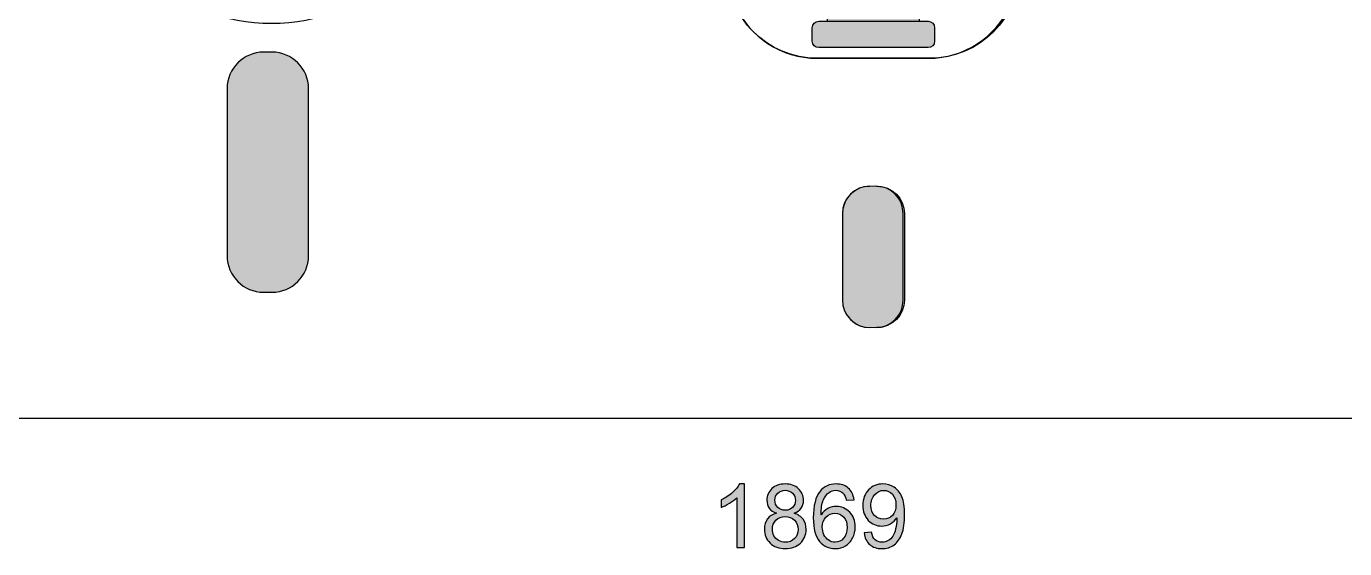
# Model space of a CAD drawing. Extents: x 34 to 386, y 42 to 323.
# Drawn here: x 253.6 to 311.4, y 250.8 to 273.7 of the extents above; entities that cross this region are included whole.
import ezdxf

# ---------------------------------------------------------------- set-up
doc = ezdxf.new("R2010")
doc.units = 0
doc.header["$MEASUREMENT"] = 0
doc.layers.add('4-VIEW', color=7, linetype='CONTINUOUS')
doc.layers.add('SOLIDS', color=7, linetype='CONTINUOUS')

# ---------------------------------------------------------------- blocks, each defined once
blk = doc.blocks.new('BLOCK_3')
at = {"layer": '4-VIEW'}
h = blk.add_hatch(color=7, dxfattribs=at)
h.dxf.hatch_style = 2
edge = h.paths.add_edge_path()
edge.add_spline(control_points=[(285.086, 250.888), (285.086, 250.888), (284.745, 250.888), (284.745, 250.888), (284.745, 250.888), (284.745, 253.062), (284.745, 253.062), (284.663, 252.983), (284.556, 252.905), (284.423, 252.827), (284.289, 252.748), (284.169, 252.689), (284.063, 252.65), (284.063, 252.65), (284.063, 252.98), (284.063, 252.98), (284.254, 253.07), (284.421, 253.178), (284.564, 253.306), (284.706, 253.434), (284.807, 253.557), (284.867, 253.677), (284.867, 253.677), (285.086, 253.677), (285.086, 253.677), (285.086, 253.677), (285.086, 250.888), (285.086, 250.888)], knot_values=[0, 0, 0, 0, 1, 1, 1, 2, 2, 2, 3, 3, 3, 4, 4, 4, 5, 5, 5, 6, 6, 6, 7, 7, 7, 8, 8, 8, 9, 9, 9, 9], degree=3, periodic=1)
h = blk.add_hatch(color=7, dxfattribs=at)
h.dxf.hatch_style = 2
edge = h.paths.add_edge_path()
edge.add_spline(control_points=[(286.485, 252.395), (286.343, 252.446), (286.239, 252.52), (286.17, 252.616), (286.102, 252.712), (286.068, 252.827), (286.068, 252.961), (286.068, 253.163), (286.141, 253.333), (286.286, 253.471), (286.431, 253.608), (286.624, 253.677), (286.866, 253.677), (287.108, 253.677), (287.303, 253.607), (287.451, 253.466), (287.599, 253.325), (287.673, 253.154), (287.673, 252.952), (287.673, 252.823), (287.639, 252.711), (287.571, 252.615), (287.504, 252.52), (287.401, 252.446), (287.264, 252.395), (287.434, 252.339), (287.564, 252.249), (287.653, 252.126), (287.742, 252.002), (287.787, 251.854), (287.787, 251.682), (287.787, 251.445), (287.703, 251.245), (287.535, 251.083), (287.366, 250.922), (287.146, 250.841), (286.871, 250.841), (286.597, 250.841), (286.376, 250.922), (286.208, 251.084), (286.04, 251.247), (285.956, 251.449), (285.956, 251.692), (285.956, 251.872), (286.002, 252.024), (286.093, 252.145), (286.185, 252.267), (286.316, 252.35), (286.485, 252.395)], knot_values=[0, 0, 0, 0, 1, 1, 1, 2, 2, 2, 3, 3, 3, 4, 4, 4, 5, 5, 5, 6, 6, 6, 7, 7, 7, 8, 8, 8, 9, 9, 9, 10, 10, 10, 11, 11, 11, 12, 12, 12, 13, 13, 13, 14, 14, 14, 15, 15, 15, 16, 16, 16, 16], degree=3, periodic=1)
edge = h.paths.add_edge_path()
edge.add_spline(control_points=[(286.307, 251.69), (286.307, 251.592), (286.33, 251.498), (286.376, 251.407), (286.422, 251.316), (286.491, 251.246), (286.582, 251.196), (286.673, 251.146), (286.77, 251.121), (286.875, 251.121), (287.038, 251.121), (287.173, 251.174), (287.279, 251.279), (287.385, 251.383), (287.438, 251.517), (287.438, 251.678), (287.438, 251.843), (287.383, 251.978), (287.274, 252.086), (287.165, 252.193), (287.028, 252.247), (286.864, 252.247), (286.703, 252.247), (286.57, 252.194), (286.465, 252.088), (286.359, 251.982), (286.307, 251.849), (286.307, 251.69)], knot_values=[0, 0, 0, 0, 1, 1, 1, 2, 2, 2, 3, 3, 3, 4, 4, 4, 5, 5, 5, 6, 6, 6, 7, 7, 7, 8, 8, 8, 9, 9, 9, 9], degree=3, periodic=1)
edge = h.paths.add_edge_path()
edge.add_spline(control_points=[(286.417, 252.973), (286.417, 252.841), (286.459, 252.734), (286.544, 252.65), (286.628, 252.567), (286.738, 252.525), (286.873, 252.525), (287.005, 252.525), (287.112, 252.567), (287.196, 252.649), (287.28, 252.732), (287.322, 252.834), (287.322, 252.954), (287.322, 253.079), (287.279, 253.184), (287.192, 253.269), (287.106, 253.354), (286.999, 253.397), (286.87, 253.397), (286.739, 253.397), (286.631, 253.355), (286.545, 253.272), (286.46, 253.189), (286.417, 253.089), (286.417, 252.973)], knot_values=[0, 0, 0, 0, 1, 1, 1, 2, 2, 2, 3, 3, 3, 4, 4, 4, 5, 5, 5, 6, 6, 6, 7, 7, 7, 8, 8, 8, 8], degree=3, periodic=1)
h = blk.add_hatch(color=7, dxfattribs=at)
h.dxf.hatch_style = 2
edge = h.paths.add_edge_path()
edge.add_spline(control_points=[(289.888, 252.986), (289.888, 252.986), (289.549, 252.959), (289.549, 252.959), (289.519, 253.093), (289.476, 253.19), (289.42, 253.251), (289.328, 253.348), (289.214, 253.397), (289.079, 253.397), (288.97, 253.397), (288.875, 253.367), (288.793, 253.306), (288.686, 253.228), (288.601, 253.113), (288.539, 252.963), (288.477, 252.813), (288.445, 252.599), (288.442, 252.321), (288.524, 252.446), (288.625, 252.539), (288.743, 252.599), (288.862, 252.66), (288.987, 252.69), (289.117, 252.69), (289.344, 252.69), (289.538, 252.606), (289.698, 252.439), (289.858, 252.272), (289.938, 252.055), (289.938, 251.79), (289.938, 251.616), (289.9, 251.454), (289.825, 251.304), (289.749, 251.155), (289.646, 251.04), (289.515, 250.96), (289.384, 250.881), (289.234, 250.841), (289.068, 250.841), (288.783, 250.841), (288.552, 250.945), (288.372, 251.155), (288.193, 251.363), (288.103, 251.708), (288.103, 252.188), (288.103, 252.725), (288.202, 253.115), (288.401, 253.359), (288.574, 253.571), (288.807, 253.677), (289.1, 253.677), (289.318, 253.677), (289.498, 253.616), (289.637, 253.494), (289.777, 253.371), (289.86, 253.202), (289.888, 252.986)], knot_values=[0, 0, 0, 0, 1, 1, 1, 2, 2, 2, 3, 3, 3, 4, 4, 4, 5, 5, 5, 6, 6, 6, 7, 7, 7, 8, 8, 8, 9, 9, 9, 10, 10, 10, 11, 11, 11, 12, 12, 12, 13, 13, 13, 14, 14, 14, 15, 15, 15, 16, 16, 16, 17, 17, 17, 18, 18, 18, 19, 19, 19, 19], degree=3, periodic=1)
edge = h.paths.add_edge_path()
edge.add_spline(control_points=[(288.495, 251.788), (288.495, 251.671), (288.52, 251.558), (288.57, 251.451), (288.62, 251.344), (288.69, 251.262), (288.78, 251.206), (288.869, 251.149), (288.963, 251.121), (289.062, 251.121), (289.206, 251.121), (289.33, 251.179), (289.433, 251.296), (289.537, 251.412), (289.589, 251.57), (289.589, 251.769), (289.589, 251.961), (289.538, 252.113), (289.435, 252.223), (289.333, 252.334), (289.204, 252.389), (289.049, 252.389), (288.895, 252.389), (288.764, 252.334), (288.657, 252.223), (288.549, 252.113), (288.495, 251.968), (288.495, 251.788)], knot_values=[0, 0, 0, 0, 1, 1, 1, 2, 2, 2, 3, 3, 3, 4, 4, 4, 5, 5, 5, 6, 6, 6, 7, 7, 7, 8, 8, 8, 9, 9, 9, 9], degree=3, periodic=1)
h = blk.add_hatch(color=7, dxfattribs=at)
h.dxf.hatch_style = 2
edge = h.paths.add_edge_path()
edge.add_spline(control_points=[(290.328, 251.531), (290.328, 251.531), (290.656, 251.561), (290.656, 251.561), (290.683, 251.407), (290.736, 251.295), (290.815, 251.226), (290.893, 251.156), (290.993, 251.121), (291.116, 251.121), (291.221, 251.121), (291.313, 251.145), (291.392, 251.193), (291.471, 251.241), (291.535, 251.305), (291.586, 251.386), (291.637, 251.466), (291.679, 251.574), (291.713, 251.711), (291.747, 251.847), (291.764, 251.986), (291.764, 252.127), (291.764, 252.143), (291.763, 252.165), (291.762, 252.196), (291.694, 252.087), (291.601, 251.999), (291.483, 251.931), (291.364, 251.864), (291.237, 251.83), (291.099, 251.83), (290.869, 251.83), (290.674, 251.913), (290.515, 252.08), (290.356, 252.247), (290.277, 252.467), (290.277, 252.739), (290.277, 253.021), (290.36, 253.248), (290.526, 253.42), (290.692, 253.591), (290.9, 253.677), (291.15, 253.677), (291.331, 253.677), (291.496, 253.629), (291.646, 253.531), (291.795, 253.434), (291.909, 253.296), (291.987, 253.115), (292.065, 252.936), (292.103, 252.675), (292.103, 252.334), (292.103, 251.979), (292.065, 251.696), (291.988, 251.486), (291.911, 251.276), (291.796, 251.116), (291.644, 251.006), (291.492, 250.896), (291.313, 250.841), (291.109, 250.841), (290.891, 250.841), (290.714, 250.901), (290.576, 251.022), (290.438, 251.142), (290.356, 251.312), (290.328, 251.531)], knot_values=[0, 0, 0, 0, 1, 1, 1, 2, 2, 2, 3, 3, 3, 4, 4, 4, 5, 5, 5, 6, 6, 6, 7, 7, 7, 8, 8, 8, 9, 9, 9, 10, 10, 10, 11, 11, 11, 12, 12, 12, 13, 13, 13, 14, 14, 14, 15, 15, 15, 16, 16, 16, 17, 17, 17, 18, 18, 18, 19, 19, 19, 20, 20, 20, 21, 21, 21, 22, 22, 22, 22], degree=3, periodic=1)
edge = h.paths.add_edge_path()
edge.add_spline(control_points=[(291.724, 252.757), (291.724, 252.952), (291.672, 253.108), (291.568, 253.223), (291.464, 253.338), (291.338, 253.395), (291.192, 253.395), (291.04, 253.395), (290.908, 253.333), (290.796, 253.209), (290.683, 253.086), (290.627, 252.925), (290.627, 252.728), (290.627, 252.551), (290.681, 252.408), (290.787, 252.297), (290.894, 252.187), (291.026, 252.131), (291.182, 252.131), (291.34, 252.131), (291.47, 252.187), (291.572, 252.297), (291.673, 252.408), (291.724, 252.561), (291.724, 252.757)], knot_values=[0, 0, 0, 0, 1, 1, 1, 2, 2, 2, 3, 3, 3, 4, 4, 4, 5, 5, 5, 6, 6, 6, 7, 7, 7, 8, 8, 8, 8], degree=3, periodic=1)
for points, knots in [([(285.086, 250.888), (285.086, 250.888), (284.745, 250.888), (284.745, 250.888), (284.745, 250.888), (284.745, 253.062), (284.745, 253.062), (284.663, 252.983), (284.556, 252.905), (284.423, 252.827), (284.289, 252.748), (284.169, 252.689), (284.063, 252.65), (284.063, 252.65), (284.063, 252.98), (284.063, 252.98), (284.254, 253.07), (284.421, 253.178), (284.564, 253.306), (284.706, 253.434), (284.807, 253.557), (284.867, 253.677), (284.867, 253.677), (285.086, 253.677), (285.086, 253.677), (285.086, 253.677), (285.086, 250.888), (285.086, 250.888)], [0, 0, 0, 0, 1, 1, 1, 2, 2, 2, 3, 3, 3, 4, 4, 4, 5, 5, 5, 6, 6, 6, 7, 7, 7, 8, 8, 8, 9, 9, 9, 9]), ([(286.485, 252.395), (286.343, 252.446), (286.239, 252.52), (286.17, 252.616), (286.102, 252.712), (286.068, 252.827), (286.068, 252.961), (286.068, 253.163), (286.141, 253.333), (286.286, 253.471), (286.431, 253.608), (286.624, 253.677), (286.866, 253.677), (287.108, 253.677), (287.303, 253.607), (287.451, 253.466), (287.599, 253.325), (287.673, 253.154), (287.673, 252.952), (287.673, 252.823), (287.639, 252.711), (287.571, 252.615), (287.504, 252.52), (287.401, 252.446), (287.264, 252.395), (287.434, 252.339), (287.564, 252.249), (287.653, 252.126), (287.742, 252.002), (287.787, 251.854), (287.787, 251.682), (287.787, 251.445), (287.703, 251.245), (287.535, 251.083), (287.366, 250.922), (287.146, 250.841), (286.871, 250.841), (286.597, 250.841), (286.376, 250.922), (286.208, 251.084), (286.04, 251.247), (285.956, 251.449), (285.956, 251.692), (285.956, 251.872), (286.002, 252.024), (286.093, 252.145), (286.185, 252.267), (286.316, 252.35), (286.485, 252.395)], [0, 0, 0, 0, 1, 1, 1, 2, 2, 2, 3, 3, 3, 4, 4, 4, 5, 5, 5, 6, 6, 6, 7, 7, 7, 8, 8, 8, 9, 9, 9, 10, 10, 10, 11, 11, 11, 12, 12, 12, 13, 13, 13, 14, 14, 14, 15, 15, 15, 16, 16, 16, 16]), ([(286.417, 252.973), (286.417, 252.841), (286.459, 252.734), (286.544, 252.65), (286.628, 252.567), (286.738, 252.525), (286.873, 252.525), (287.005, 252.525), (287.112, 252.567), (287.196, 252.649), (287.28, 252.732), (287.322, 252.834), (287.322, 252.954), (287.322, 253.079), (287.279, 253.184), (287.192, 253.269), (287.106, 253.354), (286.999, 253.397), (286.87, 253.397), (286.739, 253.397), (286.631, 253.355), (286.545, 253.272), (286.46, 253.189), (286.417, 253.089), (286.417, 252.973)], [0, 0, 0, 0, 1, 1, 1, 2, 2, 2, 3, 3, 3, 4, 4, 4, 5, 5, 5, 6, 6, 6, 7, 7, 7, 8, 8, 8, 8]), ([(289.888, 252.986), (289.888, 252.986), (289.549, 252.959), (289.549, 252.959), (289.519, 253.093), (289.476, 253.19), (289.42, 253.251), (289.328, 253.348), (289.214, 253.397), (289.079, 253.397), (288.97, 253.397), (288.875, 253.367), (288.793, 253.306), (288.686, 253.228), (288.601, 253.113), (288.539, 252.963), (288.477, 252.813), (288.445, 252.599), (288.442, 252.321), (288.524, 252.446), (288.625, 252.539), (288.743, 252.599), (288.862, 252.66), (288.987, 252.69), (289.117, 252.69), (289.344, 252.69), (289.538, 252.606), (289.698, 252.439), (289.858, 252.272), (289.938, 252.055), (289.938, 251.79), (289.938, 251.616), (289.9, 251.454), (289.825, 251.304), (289.749, 251.155), (289.646, 251.04), (289.515, 250.96), (289.384, 250.881), (289.234, 250.841), (289.068, 250.841), (288.783, 250.841), (288.552, 250.945), (288.372, 251.155), (288.193, 251.363), (288.103, 251.708), (288.103, 252.188), (288.103, 252.725), (288.202, 253.115), (288.401, 253.359), (288.574, 253.571), (288.807, 253.677), (289.1, 253.677), (289.318, 253.677), (289.498, 253.616), (289.637, 253.494), (289.777, 253.371), (289.86, 253.202), (289.888, 252.986)], [0, 0, 0, 0, 1, 1, 1, 2, 2, 2, 3, 3, 3, 4, 4, 4, 5, 5, 5, 6, 6, 6, 7, 7, 7, 8, 8, 8, 9, 9, 9, 10, 10, 10, 11, 11, 11, 12, 12, 12, 13, 13, 13, 14, 14, 14, 15, 15, 15, 16, 16, 16, 17, 17, 17, 18, 18, 18, 19, 19, 19, 19]), ([(290.328, 251.531), (290.328, 251.531), (290.656, 251.561), (290.656, 251.561), (290.683, 251.407), (290.736, 251.295), (290.815, 251.226), (290.893, 251.156), (290.993, 251.121), (291.116, 251.121), (291.221, 251.121), (291.313, 251.145), (291.392, 251.193), (291.471, 251.241), (291.535, 251.305), (291.586, 251.386), (291.637, 251.466), (291.679, 251.574), (291.713, 251.711), (291.747, 251.847), (291.764, 251.986), (291.764, 252.127), (291.764, 252.143), (291.763, 252.165), (291.762, 252.196), (291.694, 252.087), (291.601, 251.999), (291.483, 251.931), (291.364, 251.864), (291.237, 251.83), (291.099, 251.83), (290.869, 251.83), (290.674, 251.913), (290.515, 252.08), (290.356, 252.247), (290.277, 252.467), (290.277, 252.739), (290.277, 253.021), (290.36, 253.248), (290.526, 253.42), (290.692, 253.591), (290.9, 253.677), (291.15, 253.677), (291.331, 253.677), (291.496, 253.629), (291.646, 253.531), (291.795, 253.434), (291.909, 253.296), (291.987, 253.115), (292.065, 252.936), (292.103, 252.675), (292.103, 252.334), (292.103, 251.979), (292.065, 251.696), (291.988, 251.486), (291.911, 251.276), (291.796, 251.116), (291.644, 251.006), (291.492, 250.896), (291.313, 250.841), (291.109, 250.841), (290.891, 250.841), (290.714, 250.901), (290.576, 251.022), (290.438, 251.142), (290.356, 251.312), (290.328, 251.531)], [0, 0, 0, 0, 1, 1, 1, 2, 2, 2, 3, 3, 3, 4, 4, 4, 5, 5, 5, 6, 6, 6, 7, 7, 7, 8, 8, 8, 9, 9, 9, 10, 10, 10, 11, 11, 11, 12, 12, 12, 13, 13, 13, 14, 14, 14, 15, 15, 15, 16, 16, 16, 17, 17, 17, 18, 18, 18, 19, 19, 19, 20, 20, 20, 21, 21, 21, 22, 22, 22, 22]), ([(291.724, 252.757), (291.724, 252.952), (291.672, 253.108), (291.568, 253.223), (291.464, 253.338), (291.338, 253.395), (291.192, 253.395), (291.04, 253.395), (290.908, 253.333), (290.796, 253.209), (290.683, 253.086), (290.627, 252.925), (290.627, 252.728), (290.627, 252.551), (290.681, 252.408), (290.787, 252.297), (290.894, 252.187), (291.026, 252.131), (291.182, 252.131), (291.34, 252.131), (291.47, 252.187), (291.572, 252.297), (291.673, 252.408), (291.724, 252.561), (291.724, 252.757)], [0, 0, 0, 0, 1, 1, 1, 2, 2, 2, 3, 3, 3, 4, 4, 4, 5, 5, 5, 6, 6, 6, 7, 7, 7, 8, 8, 8, 8]), ([(286.307, 251.69), (286.307, 251.592), (286.33, 251.498), (286.376, 251.407), (286.422, 251.316), (286.491, 251.246), (286.582, 251.196), (286.673, 251.146), (286.77, 251.121), (286.875, 251.121), (287.038, 251.121), (287.173, 251.174), (287.279, 251.279), (287.385, 251.383), (287.438, 251.517), (287.438, 251.678), (287.438, 251.843), (287.383, 251.978), (287.274, 252.086), (287.165, 252.193), (287.028, 252.247), (286.864, 252.247), (286.703, 252.247), (286.57, 252.194), (286.465, 252.088), (286.359, 251.982), (286.307, 251.849), (286.307, 251.69)], [0, 0, 0, 0, 1, 1, 1, 2, 2, 2, 3, 3, 3, 4, 4, 4, 5, 5, 5, 6, 6, 6, 7, 7, 7, 8, 8, 8, 9, 9, 9, 9]), ([(288.495, 251.788), (288.495, 251.671), (288.52, 251.558), (288.57, 251.451), (288.62, 251.344), (288.69, 251.262), (288.78, 251.206), (288.869, 251.149), (288.963, 251.121), (289.062, 251.121), (289.206, 251.121), (289.33, 251.179), (289.433, 251.296), (289.537, 251.412), (289.589, 251.57), (289.589, 251.769), (289.589, 251.961), (289.538, 252.113), (289.435, 252.223), (289.333, 252.334), (289.204, 252.389), (289.049, 252.389), (288.895, 252.389), (288.764, 252.334), (288.657, 252.223), (288.549, 252.113), (288.495, 251.968), (288.495, 251.788)], [0, 0, 0, 0, 1, 1, 1, 2, 2, 2, 3, 3, 3, 4, 4, 4, 5, 5, 5, 6, 6, 6, 7, 7, 7, 8, 8, 8, 9, 9, 9, 9])]:
    blk.add_open_spline(points, degree=3, knots=knots, dxfattribs=at)

msp = doc.modelspace()

# ---------------------------------------------------------------- hatches: boundary and pattern name
at = {"layer": 'SOLIDS'}
h = msp.add_hatch(color=7, dxfattribs=at)
edge = h.paths.add_edge_path()
edge.add_spline(control_points=[(286.052, 280.15), (286.774, 278.801), (287.715, 277.776), (288.971, 277.079), (288.943, 277.054), (288.911, 277.025), (288.874, 276.99), (288.727, 276.855), (288.604, 276.712), (288.412, 276.52), (288.258, 276.365), (288.185, 276.171), (288.2, 275.952), (288.227, 275.548), (288.582, 275.353), (288.915, 275.259), (288.932, 275.263), (288.95, 275.265), (288.968, 275.265), (288.968, 275.265), (288.915, 275.259), (288.915, 275.259), (288.81, 275.235), (288.731, 275.14), (288.731, 275.028), (288.731, 275.028), (288.731, 273.965), (288.731, 273.965), (288.731, 273.965), (288.342, 273.965), (288.342, 273.965), (288.185, 273.965), (288.057, 273.837), (288.057, 273.681), (288.057, 273.681), (288.057, 273.09), (288.057, 273.09), (288.057, 272.933), (288.185, 272.806), (288.342, 272.806), (288.342, 272.806), (293.136, 272.806), (293.136, 272.806), (293.293, 272.806), (293.421, 272.933), (293.421, 273.09), (293.421, 273.09), (293.421, 273.681), (293.421, 273.681), (293.421, 273.837), (293.293, 273.965), (293.136, 273.965), (293.136, 273.965), (292.747, 273.965), (292.747, 273.965), (292.747, 273.965), (292.747, 275.028), (292.747, 275.028), (292.747, 275.141), (292.668, 275.235), (292.563, 275.259), (292.897, 275.353), (293.251, 275.548), (293.279, 275.952), (293.293, 276.171), (293.22, 276.365), (293.066, 276.52), (292.874, 276.712), (292.751, 276.855), (292.604, 276.99), (292.567, 277.025), (292.535, 277.054), (292.507, 277.079), (293.762, 277.776), (294.704, 278.801), (295.425, 280.15), (295.578, 280.435), (295.373, 280.778), (295.049, 280.778), (295.049, 280.778), (293.981, 280.778), (293.981, 280.778), (293.981, 280.778), (287.497, 280.778), (287.497, 280.778), (287.497, 280.778), (286.429, 280.778), (286.429, 280.778), (286.106, 280.778), (285.9, 280.435), (286.052, 280.15), (286.052, 280.15), (286.052, 280.15), (286.052, 280.15)], knot_values=[0, 0, 0, 0, 1, 1, 1, 2, 2, 2, 3, 3, 3, 4, 4, 4, 5, 5, 5, 6, 6, 6, 7, 7, 7, 8, 8, 8, 9, 9, 9, 10, 10, 10, 11, 11, 11, 12, 12, 12, 13, 13, 13, 14, 14, 14, 15, 15, 15, 16, 16, 16, 17, 17, 17, 18, 18, 18, 19, 19, 19, 20, 20, 20, 21, 21, 21, 22, 22, 22, 23, 23, 23, 24, 24, 24, 25, 25, 25, 26, 26, 26, 27, 27, 27, 28, 28, 28, 29, 29, 29, 30, 30, 30, 31, 31, 31, 31], degree=3, periodic=1)
edge = h.paths.add_edge_path()
edge.add_spline(control_points=[(294.646, 276.549), (294.646, 276.549), (294.646, 276.878), (294.646, 276.878), (294.646, 277.042), (294.78, 277.176), (294.944, 277.176), (294.944, 277.176), (295.523, 277.176), (295.523, 277.176), (295.687, 277.176), (295.821, 277.042), (295.821, 276.878), (295.821, 276.878), (295.821, 276.549), (295.821, 276.549), (295.821, 276.549), (295.821, 275.953), (295.821, 275.953), (295.821, 275.79), (295.687, 275.656), (295.523, 275.656), (295.523, 275.656), (294.944, 275.656), (294.944, 275.656), (294.78, 275.656), (294.646, 275.79), (294.646, 275.953), (294.646, 275.953), (294.646, 276.549), (294.646, 276.549), (294.646, 276.549), (294.646, 276.549), (294.646, 276.549)], knot_values=[0, 0, 0, 0, 1, 1, 1, 2, 2, 2, 3, 3, 3, 4, 4, 4, 5, 5, 5, 6, 6, 6, 7, 7, 7, 8, 8, 8, 9, 9, 9, 10, 10, 10, 11, 11, 11, 11], degree=3, periodic=1)
edge = h.paths.add_edge_path()
edge.add_spline(control_points=[(285.657, 276.549), (285.657, 276.549), (285.657, 276.878), (285.657, 276.878), (285.657, 277.042), (285.791, 277.176), (285.955, 277.176), (285.955, 277.176), (286.534, 277.176), (286.534, 277.176), (286.698, 277.176), (286.832, 277.042), (286.832, 276.878), (286.832, 276.878), (286.832, 276.549), (286.832, 276.549), (286.832, 276.549), (286.832, 275.953), (286.832, 275.953), (286.832, 275.79), (286.698, 275.656), (286.534, 275.656), (286.534, 275.656), (285.955, 275.656), (285.955, 275.656), (285.791, 275.656), (285.657, 275.79), (285.657, 275.953), (285.657, 275.953), (285.657, 276.549), (285.657, 276.549), (285.657, 276.549), (285.657, 276.549), (285.657, 276.549)], knot_values=[0, 0, 0, 0, 1, 1, 1, 2, 2, 2, 3, 3, 3, 4, 4, 4, 5, 5, 5, 6, 6, 6, 7, 7, 7, 8, 8, 8, 9, 9, 9, 10, 10, 10, 11, 11, 11, 11], degree=3, periodic=1)
edge = h.paths.add_edge_path()
edge.add_spline(control_points=[(292.51, 275.265), (292.528, 275.265), (292.546, 275.263), (292.563, 275.259), (292.563, 275.259), (292.51, 275.265), (292.51, 275.265), (292.51, 275.265), (292.51, 275.265), (292.51, 275.265)], knot_values=[0, 0, 0, 0, 1, 1, 1, 2, 2, 2, 3, 3, 3, 3], degree=3, periodic=1)
edge = h.paths.add_edge_path()
edge.add_spline(control_points=[(289.243, 277.211), (289.277, 277.214), (289.317, 277.216), (289.364, 277.216), (289.364, 277.216), (289.243, 277.211), (289.243, 277.211), (289.243, 277.211), (289.243, 277.211), (289.243, 277.211)], knot_values=[0, 0, 0, 0, 1, 1, 1, 2, 2, 2, 3, 3, 3, 3], degree=3, periodic=1)
edge = h.paths.add_edge_path()
edge.add_spline(control_points=[(292.114, 277.216), (292.161, 277.216), (292.201, 277.214), (292.235, 277.211), (292.235, 277.211), (292.114, 277.216), (292.114, 277.216)], knot_values=[0, 0, 0, 0, 1, 1, 1, 2, 2, 2, 2], degree=3, periodic=1)
h = msp.add_hatch(color=7, dxfattribs=at)
edge = h.paths.add_edge_path()
edge.add_spline(control_points=[(265.972, 271.01), (265.972, 271.01), (265.972, 263.678), (265.972, 263.678), (265.972, 262.799), (265.253, 262.08), (264.374, 262.08), (264.374, 262.08), (263.998, 262.08), (263.998, 262.08), (263.119, 262.08), (262.4, 262.799), (262.4, 263.678), (262.4, 263.678), (262.4, 271.01), (262.4, 271.01), (262.4, 271.889), (263.119, 272.608), (263.998, 272.608), (263.998, 272.608), (264.374, 272.608), (264.374, 272.608), (265.253, 272.608), (265.972, 271.889), (265.972, 271.01)], knot_values=[0, 0, 0, 0, 1, 1, 1, 2, 2, 2, 3, 3, 3, 4, 4, 4, 5, 5, 5, 6, 6, 6, 7, 7, 7, 8, 8, 8, 8], degree=3, periodic=1)
h = msp.add_hatch(color=7, dxfattribs=at)
edge = h.paths.add_edge_path()
edge.add_spline(control_points=[(290.389, 260.545), (289.817, 260.64), (289.378, 261.14), (289.378, 261.738), (289.378, 261.738), (289.378, 265.525), (289.378, 265.525), (289.378, 266.099), (289.782, 266.582), (290.32, 266.704), (290.32, 266.704), (290.835, 266.733), (290.835, 266.733), (291.501, 266.733), (292.043, 266.19), (292.043, 265.525), (292.043, 265.525), (292.043, 261.738), (292.043, 261.738), (292.043, 261.072), (291.501, 260.529), (290.835, 260.529), (290.835, 260.529), (290.389, 260.545), (290.389, 260.545)], knot_values=[0, 0, 0, 0, 1, 1, 1, 2, 2, 2, 3, 3, 3, 4, 4, 4, 5, 5, 5, 6, 6, 6, 7, 7, 7, 8, 8, 8, 8], degree=3, periodic=1)

# ---------------------------------------------------------------- linework, layer by layer
at = {"layer": '4-VIEW', "color": 7}
msp.add_lwpolyline([(197.589, 256.559), (384.647, 256.559)], dxfattribs=at)
for points, knots in [([(293.207, 272.34), (295.385, 272.34), (297.163, 274.117), (297.163, 276.296), (297.163, 276.296), (297.163, 280.184), (297.163, 280.184), (297.163, 283.388), (296.064, 287.215), (292.941, 288.328), (291.647, 288.789), (289.634, 288.77), (288.359, 288.261), (285.372, 287.068), (284.316, 283.326), (284.316, 280.184), (284.316, 280.184), (284.316, 276.296), (284.316, 276.296), (284.316, 274.117), (286.093, 272.34), (288.271, 272.34), (288.271, 272.34), (293.207, 272.34), (293.207, 272.34), (293.207, 272.34), (293.207, 272.34), (293.207, 272.34)], [0, 0, 0, 0, 1, 1, 1, 2, 2, 2, 3, 3, 3, 4, 4, 4, 5, 5, 5, 6, 6, 6, 7, 7, 7, 8, 8, 8, 9, 9, 9, 9]), ([(293.136, 272.806), (293.293, 272.806), (293.421, 272.933), (293.421, 273.09), (293.421, 273.09), (293.421, 273.681), (293.421, 273.681), (293.421, 273.837), (293.293, 273.965), (293.136, 273.965), (293.136, 273.965), (288.342, 273.965), (288.342, 273.965), (288.185, 273.965), (288.057, 273.837), (288.057, 273.681), (288.057, 273.681), (288.057, 273.09), (288.057, 273.09), (288.057, 272.933), (288.185, 272.806), (288.342, 272.806), (288.342, 272.806), (293.136, 272.806), (293.136, 272.806), (293.136, 272.806), (293.136, 272.806), (293.136, 272.806)], [0, 0, 0, 0, 1, 1, 1, 2, 2, 2, 3, 3, 3, 4, 4, 4, 5, 5, 5, 6, 6, 6, 7, 7, 7, 8, 8, 8, 9, 9, 9, 9]), ([(264.374, 262.08), (264.374, 262.08), (263.998, 262.08), (263.998, 262.08), (263.119, 262.08), (262.4, 262.799), (262.4, 263.678), (262.4, 263.678), (262.4, 271.01), (262.4, 271.01), (262.4, 271.889), (263.119, 272.608), (263.998, 272.608), (263.998, 272.608), (264.374, 272.608), (264.374, 272.608), (265.253, 272.608), (265.972, 271.889), (265.972, 271.01), (265.972, 271.01), (265.972, 263.678), (265.972, 263.678), (265.972, 262.799), (265.253, 262.08), (264.374, 262.08), (264.374, 262.08), (264.374, 262.08), (264.374, 262.08)], [0, 0, 0, 0, 1, 1, 1, 2, 2, 2, 3, 3, 3, 4, 4, 4, 5, 5, 5, 6, 6, 6, 7, 7, 7, 8, 8, 8, 9, 9, 9, 9]), ([(290.586, 266.733), (289.921, 266.733), (289.378, 266.19), (289.378, 265.525), (289.378, 265.525), (289.378, 261.738), (289.378, 261.738), (289.378, 261.072), (289.921, 260.529), (290.586, 260.529)], [0, 0, 0, 0, 1, 1, 1, 2, 2, 2, 3, 3, 3, 3]), ([(290.891, 266.733), (291.557, 266.733), (292.1, 266.19), (292.1, 265.525), (292.1, 265.525), (292.1, 261.738), (292.1, 261.738), (292.1, 261.072), (291.557, 260.529), (290.891, 260.529)], [0, 0, 0, 0, 1, 1, 1, 2, 2, 2, 3, 3, 3, 3])]:
    msp.add_open_spline(points, degree=3, knots=knots, dxfattribs=at)
at = {"layer": 'SOLIDS'}
for points, knots in [([(290.586, 272.34), (290.586, 272.34), (290.042, 272.34), (290.042, 272.34), (290.042, 272.34), (288.271, 272.34), (288.271, 272.34), (286.694, 272.34), (285.326, 273.272), (284.692, 274.614), (284.692, 274.614), (282.065, 274.614), (282.065, 274.614), (282.065, 274.614), (281.141, 274.614), (281.141, 274.614), (280.919, 274.614), (280.738, 274.794), (280.738, 275.016), (280.738, 275.016), (280.738, 275.914), (280.738, 275.914), (280.738, 276.1), (280.861, 276.259), (281.043, 276.304), (281.043, 276.304), (281.733, 276.478), (281.733, 276.478), (281.733, 276.478), (281.733, 276.542), (281.733, 276.542), (281.733, 276.595), (281.743, 276.64), (281.766, 276.688), (281.766, 276.688), (284.361, 282.035), (284.361, 282.035), (284.361, 282.035), (283.843, 282.087), (283.843, 282.087), (283.843, 282.087), (273.08, 283.162), (273.08, 283.162), (273.461, 280.655), (272.824, 278.431), (271.766, 276.969), (271.624, 276.773), (271.414, 276.666), (271.171, 276.666), (271.171, 276.666), (270.429, 276.666), (270.429, 276.666), (270.202, 276.403), (269.959, 276.155), (269.701, 275.924), (268.281, 274.648), (266.403, 273.873), (264.344, 273.873), (262.319, 273.873), (260.47, 274.623), (259.058, 275.86), (257.863, 276.908), (256.981, 278.306), (256.573, 279.893), (256.573, 279.893), (256.03, 279.982), (256.03, 279.982), (255.665, 280.042), (255.398, 280.339), (255.376, 280.708), (255.29, 282.197), (255.488, 283.579), (255.909, 284.878), (255.909, 284.878), (242.728, 286.194), (242.728, 286.194), (242.728, 286.194), (230.008, 287.465), (230.008, 287.465), (230.008, 287.465), (203.783, 290.085), (203.783, 290.085), (203.544, 290.109), (203.231, 290.155), (202.873, 290.219), (200.484, 290.642), (196.052, 291.8), (197.74, 291.736), (197.74, 291.736), (202.873, 291.544), (202.873, 291.544), (202.873, 291.544), (216.79, 291.023), (216.79, 291.023), (216.79, 291.023), (230.008, 290.528), (230.008, 290.528), (230.008, 290.528), (242.728, 290.052), (242.728, 290.052), (242.728, 290.052), (257.741, 289.49), (257.741, 289.49), (257.741, 289.49), (261.381, 289.354), (261.381, 289.354), (262.298, 289.718), (263.297, 289.919), (264.344, 289.919), (265.603, 289.919), (266.795, 289.629), (267.855, 289.111), (267.855, 289.111), (271.988, 288.956), (271.988, 288.956), (271.988, 288.956), (283.843, 288.513), (283.843, 288.513), (283.843, 288.513), (285.641, 288.445), (285.641, 288.445), (285.752, 288.814), (285.877, 289.177), (286.016, 289.534), (286.016, 289.534), (262.609, 293.688), (262.609, 293.688), (262.452, 293.715), (260.549, 294.051), (259.526, 294.453), (257.942, 295.075), (257.306, 295.811), (259.542, 295.468), (259.542, 295.468), (283.411, 291.803), (283.411, 291.803), (283.411, 291.803), (286.521, 291.325), (286.521, 291.325), (286.457, 291.914), (286.439, 292.468), (286.467, 292.984), (286.482, 293.257), (286.509, 293.519), (286.549, 293.771), (286.772, 295.173), (287.386, 296.235), (288.361, 296.895), (288.381, 296.908), (288.431, 296.93), (288.476, 296.951), (288.476, 296.951), (288.476, 297.61), (288.476, 297.61), (288.476, 297.793), (288.625, 297.942), (288.808, 297.942), (288.808, 297.942), (288.908, 297.942), (288.908, 297.942), (289.091, 297.942), (289.24, 297.793), (289.24, 297.61), (289.24, 297.61), (289.24, 297.336), (289.24, 297.336), (289.24, 297.336), (289.358, 297.384), (289.358, 297.384), (289.394, 297.397), (289.43, 297.409), (289.466, 297.42), (289.572, 301.323), (289.503, 306.791), (289.644, 311.237), (289.644, 311.243), (289.644, 311.249), (289.645, 311.256), (289.647, 311.387), (289.651, 311.514), (289.657, 311.637), (289.735, 313.844), (289.869, 315.771), (290.108, 317.09), (290.25, 317.872), (290.416, 318.348), (290.586, 318.525), (290.586, 318.525), (290.586, 318.58), (290.586, 318.58), (290.713, 318.64), (290.765, 318.586), (290.835, 318.525), (291.005, 318.348), (291.171, 317.872), (291.313, 317.09), (291.552, 315.771), (291.686, 313.844), (291.764, 311.637), (291.77, 311.514), (291.774, 311.387), (291.777, 311.256), (291.777, 311.249), (291.777, 311.243), (291.777, 311.237), (291.918, 306.791), (291.849, 301.323), (291.955, 297.42), (291.991, 297.409), (292.027, 297.397), (292.063, 297.384), (292.063, 297.384), (292.181, 297.336), (292.181, 297.336), (292.181, 297.336), (292.181, 297.61), (292.181, 297.61), (292.181, 297.793), (292.33, 297.942), (292.513, 297.942), (292.513, 297.942), (292.614, 297.942), (292.614, 297.942), (292.796, 297.942), (292.945, 297.793), (292.945, 297.61), (292.945, 297.61), (292.945, 296.951), (292.945, 296.951), (292.991, 296.93), (293.04, 296.908), (293.06, 296.895), (294.035, 296.235), (294.649, 295.173), (294.872, 293.771), (294.912, 293.519), (294.94, 293.257), (294.954, 292.984), (294.982, 292.468), (294.964, 291.914), (294.9, 291.325), (294.9, 291.325), (298.011, 291.803), (298.011, 291.803), (298.011, 291.803), (321.879, 295.468), (321.879, 295.468), (324.115, 295.811), (323.48, 295.075), (321.896, 294.453), (320.872, 294.051), (318.969, 293.715), (318.813, 293.688), (318.813, 293.688), (295.406, 289.534), (295.406, 289.534), (295.544, 289.177), (295.669, 288.814), (295.78, 288.445), (295.78, 288.445), (297.578, 288.513), (297.578, 288.513), (297.578, 288.513), (309.433, 288.956), (309.433, 288.956), (309.433, 288.956), (313.566, 289.111), (313.566, 289.111), (314.627, 289.629), (315.818, 289.919), (317.077, 289.919), (318.124, 289.919), (319.124, 289.718), (320.04, 289.354), (320.04, 289.354), (323.68, 289.49), (323.68, 289.49), (323.68, 289.49), (338.693, 290.052), (338.693, 290.052), (338.693, 290.052), (351.414, 290.528), (351.414, 290.528), (351.414, 290.528), (364.631, 291.023), (364.631, 291.023), (364.631, 291.023), (378.548, 291.544), (378.548, 291.544), (378.548, 291.544), (383.681, 291.736), (383.681, 291.736), (385.369, 291.8), (380.938, 290.642), (378.548, 290.219), (378.19, 290.155), (377.877, 290.109), (377.639, 290.085), (377.639, 290.085), (351.414, 287.465), (351.414, 287.465), (351.414, 287.465), (338.693, 286.194), (338.693, 286.194), (338.693, 286.194), (325.513, 284.878), (325.513, 284.878), (325.933, 283.579), (326.131, 282.197), (326.045, 280.708), (326.023, 280.339), (325.757, 280.042), (325.391, 279.982), (325.391, 279.982), (324.848, 279.893), (324.848, 279.893), (324.44, 278.306), (323.559, 276.908), (322.363, 275.86), (320.951, 274.623), (319.102, 273.873), (317.077, 273.873), (315.018, 273.873), (313.141, 274.648), (311.72, 275.924), (311.462, 276.155), (311.219, 276.403), (310.993, 276.666), (310.993, 276.666), (310.25, 276.666), (310.25, 276.666), (310.007, 276.666), (309.797, 276.773), (309.655, 276.969), (308.597, 278.431), (307.961, 280.655), (308.342, 283.162), (308.342, 283.162), (297.578, 282.087), (297.578, 282.087), (297.578, 282.087), (297.061, 282.035), (297.061, 282.035), (297.061, 282.035), (299.655, 276.688), (299.655, 276.688), (299.678, 276.64), (299.688, 276.595), (299.688, 276.542), (299.688, 276.542), (299.688, 276.478), (299.688, 276.478), (299.688, 276.478), (300.379, 276.304), (300.379, 276.304), (300.56, 276.259), (300.683, 276.1), (300.683, 275.914), (300.683, 275.914), (300.683, 275.016), (300.683, 275.016), (300.683, 274.794), (300.503, 274.614), (300.28, 274.614), (300.28, 274.614), (299.356, 274.614), (299.356, 274.614), (299.356, 274.614), (296.729, 274.614), (296.729, 274.614), (296.095, 273.272), (294.728, 272.34), (293.15, 272.34), (293.15, 272.34), (290.586, 272.34), (290.586, 272.34)], [0, 0, 0, 0, 1, 1, 1, 2, 2, 2, 3, 3, 3, 4, 4, 4, 5, 5, 5, 6, 6, 6, 7, 7, 7, 8, 8, 8, 9, 9, 9, 10, 10, 10, 11, 11, 11, 12, 12, 12, 13, 13, 13, 14, 14, 14, 15, 15, 15, 16, 16, 16, 17, 17, 17, 18, 18, 18, 19, 19, 19, 20, 20, 20, 21, 21, 21, 22, 22, 22, 23, 23, 23, 24, 24, 24, 25, 25, 25, 26, 26, 26, 27, 27, 27, 28, 28, 28, 29, 29, 29, 30, 30, 30, 31, 31, 31, 32, 32, 32, 33, 33, 33, 34, 34, 34, 35, 35, 35, 36, 36, 36, 37, 37, 37, 38, 38, 38, 39, 39, 39, 40, 40, 40, 41, 41, 41, 42, 42, 42, 43, 43, 43, 44, 44, 44, 45, 45, 45, 46, 46, 46, 47, 47, 47, 48, 48, 48, 49, 49, 49, 50, 50, 50, 51, 51, 51, 52, 52, 52, 53, 53, 53, 54, 54, 54, 55, 55, 55, 56, 56, 56, 57, 57, 57, 58, 58, 58, 59, 59, 59, 60, 60, 60, 61, 61, 61, 62, 62, 62, 63, 63, 63, 64, 64, 64, 65, 65, 65, 66, 66, 66, 67, 67, 67, 68, 68, 68, 69, 69, 69, 70, 70, 70, 71, 71, 71, 72, 72, 72, 73, 73, 73, 74, 74, 74, 75, 75, 75, 76, 76, 76, 77, 77, 77, 78, 78, 78, 79, 79, 79, 80, 80, 80, 81, 81, 81, 82, 82, 82, 83, 83, 83, 84, 84, 84, 85, 85, 85, 86, 86, 86, 87, 87, 87, 88, 88, 88, 89, 89, 89, 90, 90, 90, 91, 91, 91, 92, 92, 92, 93, 93, 93, 94, 94, 94, 95, 95, 95, 96, 96, 96, 97, 97, 97, 98, 98, 98, 99, 99, 99, 100, 100, 100, 101, 101, 101, 102, 102, 102, 103, 103, 103, 104, 104, 104, 105, 105, 105, 106, 106, 106, 107, 107, 107, 108, 108, 108, 109, 109, 109, 110, 110, 110, 111, 111, 111, 112, 112, 112, 113, 113, 113, 114, 114, 114, 115, 115, 115, 116, 116, 116, 117, 117, 117, 118, 118, 118, 119, 119, 119, 120, 120, 120, 121, 121, 121, 122, 122, 122, 123, 123, 123, 124, 124, 124, 125, 125, 125, 125]), ([(286.052, 280.15), (286.774, 278.801), (287.715, 277.776), (288.971, 277.079), (288.943, 277.054), (288.911, 277.025), (288.874, 276.99), (288.727, 276.855), (288.604, 276.712), (288.412, 276.52), (288.258, 276.365), (288.185, 276.171), (288.2, 275.952), (288.227, 275.548), (288.582, 275.353), (288.915, 275.259), (288.932, 275.263), (288.95, 275.265), (288.968, 275.265), (288.968, 275.265), (288.915, 275.259), (288.915, 275.259), (288.81, 275.235), (288.731, 275.14), (288.731, 275.028), (288.731, 275.028), (288.731, 273.965), (288.731, 273.965), (288.731, 273.965), (288.342, 273.965), (288.342, 273.965), (288.185, 273.965), (288.057, 273.837), (288.057, 273.681), (288.057, 273.681), (288.057, 273.09), (288.057, 273.09), (288.057, 272.933), (288.185, 272.806), (288.342, 272.806), (288.342, 272.806), (293.136, 272.806), (293.136, 272.806), (293.293, 272.806), (293.421, 272.933), (293.421, 273.09), (293.421, 273.09), (293.421, 273.681), (293.421, 273.681), (293.421, 273.837), (293.293, 273.965), (293.136, 273.965), (293.136, 273.965), (292.747, 273.965), (292.747, 273.965), (292.747, 273.965), (292.747, 275.028), (292.747, 275.028), (292.747, 275.141), (292.668, 275.235), (292.563, 275.259), (292.897, 275.353), (293.251, 275.548), (293.279, 275.952), (293.293, 276.171), (293.22, 276.365), (293.066, 276.52), (292.874, 276.712), (292.751, 276.855), (292.604, 276.99), (292.567, 277.025), (292.535, 277.054), (292.507, 277.079), (293.762, 277.776), (294.704, 278.801), (295.425, 280.15), (295.578, 280.435), (295.373, 280.778), (295.049, 280.778), (295.049, 280.778), (293.981, 280.778), (293.981, 280.778), (293.981, 280.778), (287.497, 280.778), (287.497, 280.778), (287.497, 280.778), (286.429, 280.778), (286.429, 280.778), (286.106, 280.778), (285.9, 280.435), (286.052, 280.15), (286.052, 280.15), (286.052, 280.15), (286.052, 280.15)], [0, 0, 0, 0, 1, 1, 1, 2, 2, 2, 3, 3, 3, 4, 4, 4, 5, 5, 5, 6, 6, 6, 7, 7, 7, 8, 8, 8, 9, 9, 9, 10, 10, 10, 11, 11, 11, 12, 12, 12, 13, 13, 13, 14, 14, 14, 15, 15, 15, 16, 16, 16, 17, 17, 17, 18, 18, 18, 19, 19, 19, 20, 20, 20, 21, 21, 21, 22, 22, 22, 23, 23, 23, 24, 24, 24, 25, 25, 25, 26, 26, 26, 27, 27, 27, 28, 28, 28, 29, 29, 29, 30, 30, 30, 31, 31, 31, 31]), ([(265.972, 271.01), (265.972, 271.01), (265.972, 263.678), (265.972, 263.678), (265.972, 262.799), (265.253, 262.08), (264.374, 262.08), (264.374, 262.08), (263.998, 262.08), (263.998, 262.08), (263.119, 262.08), (262.4, 262.799), (262.4, 263.678), (262.4, 263.678), (262.4, 271.01), (262.4, 271.01), (262.4, 271.889), (263.119, 272.608), (263.998, 272.608), (263.998, 272.608), (264.374, 272.608), (264.374, 272.608), (265.253, 272.608), (265.972, 271.889), (265.972, 271.01)], [0, 0, 0, 0, 1, 1, 1, 2, 2, 2, 3, 3, 3, 4, 4, 4, 5, 5, 5, 6, 6, 6, 7, 7, 7, 8, 8, 8, 8]), ([(290.389, 260.545), (289.817, 260.64), (289.378, 261.14), (289.378, 261.738), (289.378, 261.738), (289.378, 265.525), (289.378, 265.525), (289.378, 266.099), (289.782, 266.582), (290.32, 266.704), (290.32, 266.704), (290.835, 266.733), (290.835, 266.733), (291.501, 266.733), (292.043, 266.19), (292.043, 265.525), (292.043, 265.525), (292.043, 261.738), (292.043, 261.738), (292.043, 261.072), (291.501, 260.529), (290.835, 260.529), (290.835, 260.529), (290.389, 260.545), (290.389, 260.545)], [0, 0, 0, 0, 1, 1, 1, 2, 2, 2, 3, 3, 3, 4, 4, 4, 5, 5, 5, 6, 6, 6, 7, 7, 7, 8, 8, 8, 8])]:
    msp.add_open_spline(points, degree=3, knots=knots, dxfattribs=at)

# ---------------------------------------------------------------- block references
at = {"layer": '4-VIEW'}
msp.add_blockref('BLOCK_3', (0, 0), dxfattribs=at)

doc.saveas('drawing.dxf')
